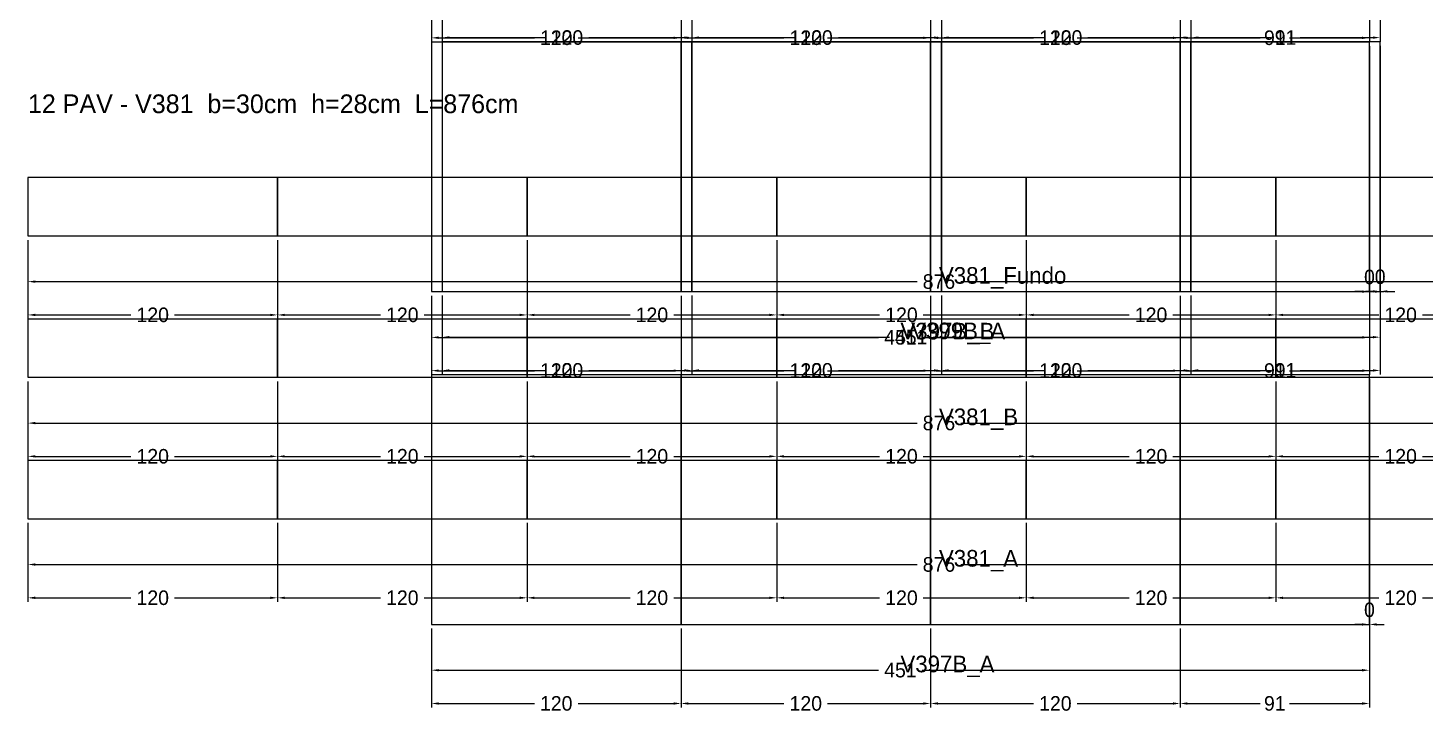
# Model space of a CAD drawing. Header units: metres. Extents: x 180 to 6304, y -11808 to -336.
# Drawn here: x 2664 to 3336, y -5076 to -4746 of the extents above; entities that cross this region are included whole.
import ezdxf

# ---------------------------------------------------------------- set-up
doc = ezdxf.new("R2010")
doc.units = ezdxf.units.M
doc.layers.add('COTA', color=3, linetype='Continuous')
doc.dimstyles.new('COTA_VIG', dxfattribs={"dimtxt": 7, "dimasz": 3.5, "dimexe": 2, "dimexo": 2, "dimgap": 1.5, "dimtad": 1, "dimdec": 1, "dimcen": 2.5, "dimclrd": 3, "dimclre": 3, "dimclrt": 3, "dimazin": 3, "dimtfac": 1, "dimtmove": 0, "dimatfit": 3})

# ---------------------------------------------------------------- blocks, each defined once
blk = doc.blocks.new('_CLOSEDFILLED')
at = {"color": 0, "linetype": 'BYBLOCK'}
blk.add_solid([(-1, 0.16), (0, 0), (-1, -0.16)], dxfattribs=at)
blk = doc.blocks.new('*D1258')
at = {"color": 3}
for p, q in [((2664.22, -4984.35), (2664.22, -5006.35)), ((3540.22, -4984.35), (3540.22, -5006.35)), ((2667.72, -5004.35), (3091.72, -5004.35)), ((3112.72, -5004.35), (3536.72, -5004.35))]:
    blk.add_line(p, q, dxfattribs=at)
at = {"layer": 'Defpoints'}
for p in [(2664.22, -4982.35), (3540.22, -4982.35), (2664.22, -5004.35)]:
    blk.add_point(p, dxfattribs=at)
at = {"layer": 'COTA', "color": 3, "xscale": 3.5, "yscale": 3.5, "rotation": 180}
blk.add_blockref('_CLOSEDFILLED', (2664.22, -5004.35), dxfattribs=at)
at = {"layer": 'COTA', "color": 3, "xscale": 3.5, "yscale": 3.5}
blk.add_blockref('_CLOSEDFILLED', (3540.22, -5004.35), dxfattribs=at)
at = {"layer": 'COTA', "color": 3, "insert": (3102.22, -5004.35), "char_height": 7, "attachment_point": 5}
blk.add_mtext('876', dxfattribs=at)
blk = doc.blocks.new('*D1259')
at = {"color": 3}
for p, q in [((2664.22, -4984.35), (2664.22, -5022.35)), ((2784.22, -4984.35), (2784.22, -5022.35)), ((2667.72, -5020.35), (2713.72, -5020.35)), ((2734.72, -5020.35), (2780.72, -5020.35))]:
    blk.add_line(p, q, dxfattribs=at)
at = {"layer": 'Defpoints'}
for p in [(2664.22, -4982.35), (2784.22, -4982.35), (2664.22, -5020.35)]:
    blk.add_point(p, dxfattribs=at)
at = {"layer": 'COTA', "color": 3, "xscale": 3.5, "yscale": 3.5, "rotation": 180}
blk.add_blockref('_CLOSEDFILLED', (2664.22, -5020.35), dxfattribs=at)
at = {"layer": 'COTA', "color": 3, "xscale": 3.5, "yscale": 3.5}
blk.add_blockref('_CLOSEDFILLED', (2784.22, -5020.35), dxfattribs=at)
at = {"layer": 'COTA', "color": 3, "insert": (2724.22, -5020.35), "char_height": 7, "attachment_point": 5}
blk.add_mtext('120', dxfattribs=at)
blk = doc.blocks.new('*D1260')
at = {"color": 3}
for p, q in [((2784.22, -4984.35), (2784.22, -5022.35)), ((2904.22, -4984.35), (2904.22, -5022.35)), ((2787.72, -5020.35), (2833.72, -5020.35)), ((2854.72, -5020.35), (2900.72, -5020.35))]:
    blk.add_line(p, q, dxfattribs=at)
at = {"layer": 'Defpoints'}
for p in [(2784.22, -4982.35), (2904.22, -4982.35), (2784.22, -5020.35)]:
    blk.add_point(p, dxfattribs=at)
at = {"layer": 'COTA', "color": 3, "xscale": 3.5, "yscale": 3.5, "rotation": 180}
blk.add_blockref('_CLOSEDFILLED', (2784.22, -5020.35), dxfattribs=at)
at = {"layer": 'COTA', "color": 3, "xscale": 3.5, "yscale": 3.5}
blk.add_blockref('_CLOSEDFILLED', (2904.22, -5020.35), dxfattribs=at)
at = {"layer": 'COTA', "color": 3, "insert": (2844.22, -5020.35), "char_height": 7, "attachment_point": 5}
blk.add_mtext('120', dxfattribs=at)
blk = doc.blocks.new('*D1261')
at = {"color": 3}
for p, q in [((2904.22, -4984.35), (2904.22, -5022.35)), ((3024.22, -4984.35), (3024.22, -5022.35)), ((2907.72, -5020.35), (2953.72, -5020.35)), ((2974.72, -5020.35), (3020.72, -5020.35))]:
    blk.add_line(p, q, dxfattribs=at)
at = {"layer": 'Defpoints'}
for p in [(2904.22, -4982.35), (3024.22, -4982.35), (2904.22, -5020.35)]:
    blk.add_point(p, dxfattribs=at)
at = {"layer": 'COTA', "color": 3, "xscale": 3.5, "yscale": 3.5, "rotation": 180}
blk.add_blockref('_CLOSEDFILLED', (2904.22, -5020.35), dxfattribs=at)
at = {"layer": 'COTA', "color": 3, "xscale": 3.5, "yscale": 3.5}
blk.add_blockref('_CLOSEDFILLED', (3024.22, -5020.35), dxfattribs=at)
at = {"layer": 'COTA', "color": 3, "insert": (2964.22, -5020.35), "char_height": 7, "attachment_point": 5}
blk.add_mtext('120', dxfattribs=at)
blk = doc.blocks.new('*D1262')
at = {"color": 3}
for p, q in [((3024.22, -4984.35), (3024.22, -5022.35)), ((3144.22, -4984.35), (3144.22, -5022.35)), ((3027.72, -5020.35), (3073.72, -5020.35)), ((3094.72, -5020.35), (3140.72, -5020.35))]:
    blk.add_line(p, q, dxfattribs=at)
at = {"layer": 'Defpoints'}
for p in [(3024.22, -4982.35), (3144.22, -4982.35), (3024.22, -5020.35)]:
    blk.add_point(p, dxfattribs=at)
at = {"layer": 'COTA', "color": 3, "xscale": 3.5, "yscale": 3.5, "rotation": 180}
blk.add_blockref('_CLOSEDFILLED', (3024.22, -5020.35), dxfattribs=at)
at = {"layer": 'COTA', "color": 3, "xscale": 3.5, "yscale": 3.5}
blk.add_blockref('_CLOSEDFILLED', (3144.22, -5020.35), dxfattribs=at)
at = {"layer": 'COTA', "color": 3, "insert": (3084.22, -5020.35), "char_height": 7, "attachment_point": 5}
blk.add_mtext('120', dxfattribs=at)
blk = doc.blocks.new('*D1263')
at = {"color": 3}
for p, q in [((3144.22, -4984.35), (3144.22, -5022.35)), ((3264.22, -4984.35), (3264.22, -5022.35)), ((3147.72, -5020.35), (3193.72, -5020.35)), ((3214.72, -5020.35), (3260.72, -5020.35))]:
    blk.add_line(p, q, dxfattribs=at)
at = {"layer": 'Defpoints'}
for p in [(3144.22, -4982.35), (3264.22, -4982.35), (3144.22, -5020.35)]:
    blk.add_point(p, dxfattribs=at)
at = {"layer": 'COTA', "color": 3, "xscale": 3.5, "yscale": 3.5, "rotation": 180}
blk.add_blockref('_CLOSEDFILLED', (3144.22, -5020.35), dxfattribs=at)
at = {"layer": 'COTA', "color": 3, "xscale": 3.5, "yscale": 3.5}
blk.add_blockref('_CLOSEDFILLED', (3264.22, -5020.35), dxfattribs=at)
at = {"layer": 'COTA', "color": 3, "insert": (3204.22, -5020.35), "char_height": 7, "attachment_point": 5}
blk.add_mtext('120', dxfattribs=at)
blk = doc.blocks.new('*D1264')
at = {"color": 3}
for p, q in [((3264.22, -4984.35), (3264.22, -5022.35)), ((3384.22, -4984.35), (3384.22, -5022.35)), ((3267.72, -5020.35), (3313.72, -5020.35)), ((3334.72, -5020.35), (3380.72, -5020.35))]:
    blk.add_line(p, q, dxfattribs=at)
at = {"layer": 'Defpoints'}
for p in [(3264.22, -4982.35), (3384.22, -4982.35), (3264.22, -5020.35)]:
    blk.add_point(p, dxfattribs=at)
at = {"layer": 'COTA', "color": 3, "xscale": 3.5, "yscale": 3.5, "rotation": 180}
blk.add_blockref('_CLOSEDFILLED', (3264.22, -5020.35), dxfattribs=at)
at = {"layer": 'COTA', "color": 3, "xscale": 3.5, "yscale": 3.5}
blk.add_blockref('_CLOSEDFILLED', (3384.22, -5020.35), dxfattribs=at)
at = {"layer": 'COTA', "color": 3, "insert": (3324.22, -5020.35), "char_height": 7, "attachment_point": 5}
blk.add_mtext('120', dxfattribs=at)
blk = doc.blocks.new('*D1268')
at = {"color": 3}
for p, q in [((2664.22, -4916.35), (2664.22, -4938.35)), ((3540.22, -4916.35), (3540.22, -4938.35)), ((2667.72, -4936.35), (3091.72, -4936.35)), ((3112.72, -4936.35), (3536.72, -4936.35))]:
    blk.add_line(p, q, dxfattribs=at)
at = {"layer": 'Defpoints'}
for p in [(2664.22, -4914.35), (3540.22, -4914.35), (2664.22, -4936.35)]:
    blk.add_point(p, dxfattribs=at)
at = {"layer": 'COTA', "color": 3, "xscale": 3.5, "yscale": 3.5, "rotation": 180}
blk.add_blockref('_CLOSEDFILLED', (2664.22, -4936.35), dxfattribs=at)
at = {"layer": 'COTA', "color": 3, "xscale": 3.5, "yscale": 3.5}
blk.add_blockref('_CLOSEDFILLED', (3540.22, -4936.35), dxfattribs=at)
at = {"layer": 'COTA', "color": 3, "insert": (3102.22, -4936.35), "char_height": 7, "attachment_point": 5}
blk.add_mtext('876', dxfattribs=at)
blk = doc.blocks.new('*D1269')
at = {"color": 3}
for p, q in [((2664.22, -4916.35), (2664.22, -4954.35)), ((2784.22, -4916.35), (2784.22, -4954.35)), ((2667.72, -4952.35), (2713.72, -4952.35)), ((2734.72, -4952.35), (2780.72, -4952.35))]:
    blk.add_line(p, q, dxfattribs=at)
at = {"layer": 'Defpoints'}
for p in [(2664.22, -4914.35), (2784.22, -4914.35), (2664.22, -4952.35)]:
    blk.add_point(p, dxfattribs=at)
at = {"layer": 'COTA', "color": 3, "xscale": 3.5, "yscale": 3.5, "rotation": 180}
blk.add_blockref('_CLOSEDFILLED', (2664.22, -4952.35), dxfattribs=at)
at = {"layer": 'COTA', "color": 3, "xscale": 3.5, "yscale": 3.5}
blk.add_blockref('_CLOSEDFILLED', (2784.22, -4952.35), dxfattribs=at)
at = {"layer": 'COTA', "color": 3, "insert": (2724.22, -4952.35), "char_height": 7, "attachment_point": 5}
blk.add_mtext('120', dxfattribs=at)
blk = doc.blocks.new('*D1270')
at = {"color": 3}
for p, q in [((2784.22, -4916.35), (2784.22, -4954.35)), ((2904.22, -4916.35), (2904.22, -4954.35)), ((2787.72, -4952.35), (2833.72, -4952.35)), ((2854.72, -4952.35), (2900.72, -4952.35))]:
    blk.add_line(p, q, dxfattribs=at)
at = {"layer": 'Defpoints'}
for p in [(2784.22, -4914.35), (2904.22, -4914.35), (2784.22, -4952.35)]:
    blk.add_point(p, dxfattribs=at)
at = {"layer": 'COTA', "color": 3, "xscale": 3.5, "yscale": 3.5, "rotation": 180}
blk.add_blockref('_CLOSEDFILLED', (2784.22, -4952.35), dxfattribs=at)
at = {"layer": 'COTA', "color": 3, "xscale": 3.5, "yscale": 3.5}
blk.add_blockref('_CLOSEDFILLED', (2904.22, -4952.35), dxfattribs=at)
at = {"layer": 'COTA', "color": 3, "insert": (2844.22, -4952.35), "char_height": 7, "attachment_point": 5}
blk.add_mtext('120', dxfattribs=at)
blk = doc.blocks.new('*D1271')
at = {"color": 3}
for p, q in [((2904.22, -4916.35), (2904.22, -4954.35)), ((3024.22, -4916.35), (3024.22, -4954.35)), ((2907.72, -4952.35), (2953.72, -4952.35)), ((2974.72, -4952.35), (3020.72, -4952.35))]:
    blk.add_line(p, q, dxfattribs=at)
at = {"layer": 'Defpoints'}
for p in [(2904.22, -4914.35), (3024.22, -4914.35), (2904.22, -4952.35)]:
    blk.add_point(p, dxfattribs=at)
at = {"layer": 'COTA', "color": 3, "xscale": 3.5, "yscale": 3.5, "rotation": 180}
blk.add_blockref('_CLOSEDFILLED', (2904.22, -4952.35), dxfattribs=at)
at = {"layer": 'COTA', "color": 3, "xscale": 3.5, "yscale": 3.5}
blk.add_blockref('_CLOSEDFILLED', (3024.22, -4952.35), dxfattribs=at)
at = {"layer": 'COTA', "color": 3, "insert": (2964.22, -4952.35), "char_height": 7, "attachment_point": 5}
blk.add_mtext('120', dxfattribs=at)
blk = doc.blocks.new('*D1272')
at = {"color": 3}
for p, q in [((3024.22, -4916.35), (3024.22, -4954.35)), ((3144.22, -4916.35), (3144.22, -4954.35)), ((3027.72, -4952.35), (3073.72, -4952.35)), ((3094.72, -4952.35), (3140.72, -4952.35))]:
    blk.add_line(p, q, dxfattribs=at)
at = {"layer": 'Defpoints'}
for p in [(3024.22, -4914.35), (3144.22, -4914.35), (3024.22, -4952.35)]:
    blk.add_point(p, dxfattribs=at)
at = {"layer": 'COTA', "color": 3, "xscale": 3.5, "yscale": 3.5, "rotation": 180}
blk.add_blockref('_CLOSEDFILLED', (3024.22, -4952.35), dxfattribs=at)
at = {"layer": 'COTA', "color": 3, "xscale": 3.5, "yscale": 3.5}
blk.add_blockref('_CLOSEDFILLED', (3144.22, -4952.35), dxfattribs=at)
at = {"layer": 'COTA', "color": 3, "insert": (3084.22, -4952.35), "char_height": 7, "attachment_point": 5}
blk.add_mtext('120', dxfattribs=at)
blk = doc.blocks.new('*D1273')
at = {"color": 3}
for p, q in [((3144.22, -4916.35), (3144.22, -4954.35)), ((3264.22, -4916.35), (3264.22, -4954.35)), ((3147.72, -4952.35), (3193.72, -4952.35)), ((3214.72, -4952.35), (3260.72, -4952.35))]:
    blk.add_line(p, q, dxfattribs=at)
at = {"layer": 'Defpoints'}
for p in [(3144.22, -4914.35), (3264.22, -4914.35), (3144.22, -4952.35)]:
    blk.add_point(p, dxfattribs=at)
at = {"layer": 'COTA', "color": 3, "xscale": 3.5, "yscale": 3.5, "rotation": 180}
blk.add_blockref('_CLOSEDFILLED', (3144.22, -4952.35), dxfattribs=at)
at = {"layer": 'COTA', "color": 3, "xscale": 3.5, "yscale": 3.5}
blk.add_blockref('_CLOSEDFILLED', (3264.22, -4952.35), dxfattribs=at)
at = {"layer": 'COTA', "color": 3, "insert": (3204.22, -4952.35), "char_height": 7, "attachment_point": 5}
blk.add_mtext('120', dxfattribs=at)
blk = doc.blocks.new('*D1274')
at = {"color": 3}
for p, q in [((3264.22, -4916.35), (3264.22, -4954.35)), ((3384.22, -4916.35), (3384.22, -4954.35)), ((3267.72, -4952.35), (3313.72, -4952.35)), ((3334.72, -4952.35), (3380.72, -4952.35))]:
    blk.add_line(p, q, dxfattribs=at)
at = {"layer": 'Defpoints'}
for p in [(3264.22, -4914.35), (3384.22, -4914.35), (3264.22, -4952.35)]:
    blk.add_point(p, dxfattribs=at)
at = {"layer": 'COTA', "color": 3, "xscale": 3.5, "yscale": 3.5, "rotation": 180}
blk.add_blockref('_CLOSEDFILLED', (3264.22, -4952.35), dxfattribs=at)
at = {"layer": 'COTA', "color": 3, "xscale": 3.5, "yscale": 3.5}
blk.add_blockref('_CLOSEDFILLED', (3384.22, -4952.35), dxfattribs=at)
at = {"layer": 'COTA', "color": 3, "insert": (3324.22, -4952.35), "char_height": 7, "attachment_point": 5}
blk.add_mtext('120', dxfattribs=at)
blk = doc.blocks.new('*D1278')
at = {"color": 3}
for p, q in [((2664.22, -4848.35), (2664.22, -4870.35)), ((3540.22, -4848.35), (3540.22, -4870.35)), ((2667.72, -4868.35), (3091.72, -4868.35)), ((3112.72, -4868.35), (3536.72, -4868.35))]:
    blk.add_line(p, q, dxfattribs=at)
at = {"layer": 'Defpoints'}
for p in [(2664.22, -4846.35), (3540.22, -4846.35), (2664.22, -4868.35)]:
    blk.add_point(p, dxfattribs=at)
at = {"layer": 'COTA', "color": 3, "xscale": 3.5, "yscale": 3.5, "rotation": 180}
blk.add_blockref('_CLOSEDFILLED', (2664.22, -4868.35), dxfattribs=at)
at = {"layer": 'COTA', "color": 3, "xscale": 3.5, "yscale": 3.5}
blk.add_blockref('_CLOSEDFILLED', (3540.22, -4868.35), dxfattribs=at)
at = {"layer": 'COTA', "color": 3, "insert": (3102.22, -4868.35), "char_height": 7, "attachment_point": 5}
blk.add_mtext('876', dxfattribs=at)
blk = doc.blocks.new('*D1279')
at = {"color": 3}
for p, q in [((2664.22, -4848.35), (2664.22, -4886.35)), ((2784.22, -4848.35), (2784.22, -4886.35)), ((2667.72, -4884.35), (2713.72, -4884.35)), ((2734.72, -4884.35), (2780.72, -4884.35))]:
    blk.add_line(p, q, dxfattribs=at)
at = {"layer": 'Defpoints'}
for p in [(2664.22, -4846.35), (2784.22, -4846.35), (2664.22, -4884.35)]:
    blk.add_point(p, dxfattribs=at)
at = {"layer": 'COTA', "color": 3, "xscale": 3.5, "yscale": 3.5, "rotation": 180}
blk.add_blockref('_CLOSEDFILLED', (2664.22, -4884.35), dxfattribs=at)
at = {"layer": 'COTA', "color": 3, "xscale": 3.5, "yscale": 3.5}
blk.add_blockref('_CLOSEDFILLED', (2784.22, -4884.35), dxfattribs=at)
at = {"layer": 'COTA', "color": 3, "insert": (2724.22, -4884.35), "char_height": 7, "attachment_point": 5}
blk.add_mtext('120', dxfattribs=at)
blk = doc.blocks.new('*D1280')
at = {"color": 3}
for p, q in [((2784.22, -4848.35), (2784.22, -4886.35)), ((2904.22, -4848.35), (2904.22, -4886.35)), ((2787.72, -4884.35), (2833.72, -4884.35)), ((2854.72, -4884.35), (2900.72, -4884.35))]:
    blk.add_line(p, q, dxfattribs=at)
at = {"layer": 'Defpoints'}
for p in [(2784.22, -4846.35), (2904.22, -4846.35), (2784.22, -4884.35)]:
    blk.add_point(p, dxfattribs=at)
at = {"layer": 'COTA', "color": 3, "xscale": 3.5, "yscale": 3.5, "rotation": 180}
blk.add_blockref('_CLOSEDFILLED', (2784.22, -4884.35), dxfattribs=at)
at = {"layer": 'COTA', "color": 3, "xscale": 3.5, "yscale": 3.5}
blk.add_blockref('_CLOSEDFILLED', (2904.22, -4884.35), dxfattribs=at)
at = {"layer": 'COTA', "color": 3, "insert": (2844.22, -4884.35), "char_height": 7, "attachment_point": 5}
blk.add_mtext('120', dxfattribs=at)
blk = doc.blocks.new('*D1281')
at = {"color": 3}
for p, q in [((2904.22, -4848.35), (2904.22, -4886.35)), ((3024.22, -4848.35), (3024.22, -4886.35)), ((2907.72, -4884.35), (2953.72, -4884.35)), ((2974.72, -4884.35), (3020.72, -4884.35))]:
    blk.add_line(p, q, dxfattribs=at)
at = {"layer": 'Defpoints'}
for p in [(2904.22, -4846.35), (3024.22, -4846.35), (2904.22, -4884.35)]:
    blk.add_point(p, dxfattribs=at)
at = {"layer": 'COTA', "color": 3, "xscale": 3.5, "yscale": 3.5, "rotation": 180}
blk.add_blockref('_CLOSEDFILLED', (2904.22, -4884.35), dxfattribs=at)
at = {"layer": 'COTA', "color": 3, "xscale": 3.5, "yscale": 3.5}
blk.add_blockref('_CLOSEDFILLED', (3024.22, -4884.35), dxfattribs=at)
at = {"layer": 'COTA', "color": 3, "insert": (2964.22, -4884.35), "char_height": 7, "attachment_point": 5}
blk.add_mtext('120', dxfattribs=at)
blk = doc.blocks.new('*D1282')
at = {"color": 3}
for p, q in [((3024.22, -4848.35), (3024.22, -4886.35)), ((3144.22, -4848.35), (3144.22, -4886.35)), ((3027.72, -4884.35), (3073.72, -4884.35)), ((3094.72, -4884.35), (3140.72, -4884.35))]:
    blk.add_line(p, q, dxfattribs=at)
at = {"layer": 'Defpoints'}
for p in [(3024.22, -4846.35), (3144.22, -4846.35), (3024.22, -4884.35)]:
    blk.add_point(p, dxfattribs=at)
at = {"layer": 'COTA', "color": 3, "xscale": 3.5, "yscale": 3.5, "rotation": 180}
blk.add_blockref('_CLOSEDFILLED', (3024.22, -4884.35), dxfattribs=at)
at = {"layer": 'COTA', "color": 3, "xscale": 3.5, "yscale": 3.5}
blk.add_blockref('_CLOSEDFILLED', (3144.22, -4884.35), dxfattribs=at)
at = {"layer": 'COTA', "color": 3, "insert": (3084.22, -4884.35), "char_height": 7, "attachment_point": 5}
blk.add_mtext('120', dxfattribs=at)
blk = doc.blocks.new('*D1283')
at = {"color": 3}
for p, q in [((3144.22, -4848.35), (3144.22, -4886.35)), ((3264.22, -4848.35), (3264.22, -4886.35)), ((3147.72, -4884.35), (3193.72, -4884.35)), ((3214.72, -4884.35), (3260.72, -4884.35))]:
    blk.add_line(p, q, dxfattribs=at)
at = {"layer": 'Defpoints'}
for p in [(3144.22, -4846.35), (3264.22, -4846.35), (3144.22, -4884.35)]:
    blk.add_point(p, dxfattribs=at)
at = {"layer": 'COTA', "color": 3, "xscale": 3.5, "yscale": 3.5, "rotation": 180}
blk.add_blockref('_CLOSEDFILLED', (3144.22, -4884.35), dxfattribs=at)
at = {"layer": 'COTA', "color": 3, "xscale": 3.5, "yscale": 3.5}
blk.add_blockref('_CLOSEDFILLED', (3264.22, -4884.35), dxfattribs=at)
at = {"layer": 'COTA', "color": 3, "insert": (3204.22, -4884.35), "char_height": 7, "attachment_point": 5}
blk.add_mtext('120', dxfattribs=at)
blk = doc.blocks.new('*D1284')
at = {"color": 3}
for p, q in [((3264.22, -4848.35), (3264.22, -4886.35)), ((3384.22, -4848.35), (3384.22, -4886.35)), ((3267.72, -4884.35), (3313.72, -4884.35)), ((3334.72, -4884.35), (3380.72, -4884.35))]:
    blk.add_line(p, q, dxfattribs=at)
at = {"layer": 'Defpoints'}
for p in [(3264.22, -4846.35), (3384.22, -4846.35), (3264.22, -4884.35)]:
    blk.add_point(p, dxfattribs=at)
at = {"layer": 'COTA', "color": 3, "xscale": 3.5, "yscale": 3.5, "rotation": 180}
blk.add_blockref('_CLOSEDFILLED', (3264.22, -4884.35), dxfattribs=at)
at = {"layer": 'COTA', "color": 3, "xscale": 3.5, "yscale": 3.5}
blk.add_blockref('_CLOSEDFILLED', (3384.22, -4884.35), dxfattribs=at)
at = {"layer": 'COTA', "color": 3, "insert": (3324.22, -4884.35), "char_height": 7, "attachment_point": 5}
blk.add_mtext('120', dxfattribs=at)
blk = doc.blocks.new('*D1507')
at = {"color": 3}
for p, q in [((2858.21, -5035.15), (2858.21, -5057.15)), ((3309.21, -5035.15), (3309.21, -5057.15)), ((2861.71, -5055.15), (3073.21, -5055.15)), ((3094.21, -5055.15), (3305.71, -5055.15))]:
    blk.add_line(p, q, dxfattribs=at)
at = {"layer": 'Defpoints'}
for p in [(2858.21, -5033.15), (3309.21, -5033.15), (2858.21, -5055.15)]:
    blk.add_point(p, dxfattribs=at)
at = {"layer": 'COTA', "color": 3, "xscale": 3.5, "yscale": 3.5, "rotation": 180}
blk.add_blockref('_CLOSEDFILLED', (2858.21, -5055.15), dxfattribs=at)
at = {"layer": 'COTA', "color": 3, "xscale": 3.5, "yscale": 3.5}
blk.add_blockref('_CLOSEDFILLED', (3309.21, -5055.15), dxfattribs=at)
at = {"layer": 'COTA', "color": 3, "insert": (3083.71, -5055.15), "char_height": 7, "attachment_point": 5}
blk.add_mtext('451', dxfattribs=at)
blk = doc.blocks.new('*D1508')
at = {"color": 3}
for p, q in [((2858.21, -5035.15), (2858.21, -5073.15)), ((2978.21, -5035.15), (2978.21, -5073.15)), ((2861.71, -5071.15), (2907.71, -5071.15)), ((2928.71, -5071.15), (2974.71, -5071.15))]:
    blk.add_line(p, q, dxfattribs=at)
at = {"layer": 'Defpoints'}
for p in [(2858.21, -5033.15), (2978.21, -5033.15), (2858.21, -5071.15)]:
    blk.add_point(p, dxfattribs=at)
at = {"layer": 'COTA', "color": 3, "xscale": 3.5, "yscale": 3.5, "rotation": 180}
blk.add_blockref('_CLOSEDFILLED', (2858.21, -5071.15), dxfattribs=at)
at = {"layer": 'COTA', "color": 3, "xscale": 3.5, "yscale": 3.5}
blk.add_blockref('_CLOSEDFILLED', (2978.21, -5071.15), dxfattribs=at)
at = {"layer": 'COTA', "color": 3, "insert": (2918.21, -5071.15), "char_height": 7, "attachment_point": 5}
blk.add_mtext('120', dxfattribs=at)
blk = doc.blocks.new('*D1509')
at = {"color": 3}
for p, q in [((2978.21, -5035.15), (2978.21, -5073.15)), ((3098.21, -5035.15), (3098.21, -5073.15)), ((2981.71, -5071.15), (3027.71, -5071.15)), ((3048.71, -5071.15), (3094.71, -5071.15))]:
    blk.add_line(p, q, dxfattribs=at)
at = {"layer": 'Defpoints'}
for p in [(2978.21, -5033.15), (3098.21, -5033.15), (2978.21, -5071.15)]:
    blk.add_point(p, dxfattribs=at)
at = {"layer": 'COTA', "color": 3, "xscale": 3.5, "yscale": 3.5, "rotation": 180}
blk.add_blockref('_CLOSEDFILLED', (2978.21, -5071.15), dxfattribs=at)
at = {"layer": 'COTA', "color": 3, "xscale": 3.5, "yscale": 3.5}
blk.add_blockref('_CLOSEDFILLED', (3098.21, -5071.15), dxfattribs=at)
at = {"layer": 'COTA', "color": 3, "insert": (3038.21, -5071.15), "char_height": 7, "attachment_point": 5}
blk.add_mtext('120', dxfattribs=at)
blk = doc.blocks.new('*D1510')
at = {"color": 3}
for p, q in [((3098.21, -5035.15), (3098.21, -5073.15)), ((3218.21, -5035.15), (3218.21, -5073.15)), ((3101.71, -5071.15), (3147.71, -5071.15)), ((3168.71, -5071.15), (3214.71, -5071.15))]:
    blk.add_line(p, q, dxfattribs=at)
at = {"layer": 'Defpoints'}
for p in [(3098.21, -5033.15), (3218.21, -5033.15), (3098.21, -5071.15)]:
    blk.add_point(p, dxfattribs=at)
at = {"layer": 'COTA', "color": 3, "xscale": 3.5, "yscale": 3.5, "rotation": 180}
blk.add_blockref('_CLOSEDFILLED', (3098.21, -5071.15), dxfattribs=at)
at = {"layer": 'COTA', "color": 3, "xscale": 3.5, "yscale": 3.5}
blk.add_blockref('_CLOSEDFILLED', (3218.21, -5071.15), dxfattribs=at)
at = {"layer": 'COTA', "color": 3, "insert": (3158.21, -5071.15), "char_height": 7, "attachment_point": 5}
blk.add_mtext('120', dxfattribs=at)
blk = doc.blocks.new('*D1511')
at = {"color": 3}
for p, q in [((3218.21, -5035.15), (3218.21, -5073.15)), ((3309.21, -5035.15), (3309.21, -5073.15)), ((3221.71, -5071.15), (3256.71, -5071.15)), ((3270.71, -5071.15), (3305.71, -5071.15))]:
    blk.add_line(p, q, dxfattribs=at)
at = {"layer": 'Defpoints'}
for p in [(3218.21, -5033.15), (3309.21, -5033.15), (3218.21, -5071.15)]:
    blk.add_point(p, dxfattribs=at)
at = {"layer": 'COTA', "color": 3, "xscale": 3.5, "yscale": 3.5, "rotation": 180}
blk.add_blockref('_CLOSEDFILLED', (3218.21, -5071.15), dxfattribs=at)
at = {"layer": 'COTA', "color": 3, "xscale": 3.5, "yscale": 3.5}
blk.add_blockref('_CLOSEDFILLED', (3309.21, -5071.15), dxfattribs=at)
at = {"layer": 'COTA', "color": 3, "insert": (3263.71, -5071.15), "char_height": 7, "attachment_point": 5}
blk.add_mtext('91', dxfattribs=at)
blk = doc.blocks.new('*D1513')
at = {"color": 3}
for p, q in [((2858.21, -4875.15), (2858.21, -4897.15)), ((3309.21, -4875.15), (3309.21, -4897.15)), ((2861.71, -4895.15), (3073.21, -4895.15)), ((3094.21, -4895.15), (3305.71, -4895.15))]:
    blk.add_line(p, q, dxfattribs=at)
at = {"layer": 'Defpoints'}
for p in [(2858.21, -4873.15), (3309.21, -4873.15), (2858.21, -4895.15)]:
    blk.add_point(p, dxfattribs=at)
at = {"layer": 'COTA', "color": 3, "xscale": 3.5, "yscale": 3.5, "rotation": 180}
blk.add_blockref('_CLOSEDFILLED', (2858.21, -4895.15), dxfattribs=at)
at = {"layer": 'COTA', "color": 3, "xscale": 3.5, "yscale": 3.5}
blk.add_blockref('_CLOSEDFILLED', (3309.21, -4895.15), dxfattribs=at)
at = {"layer": 'COTA', "color": 3, "insert": (3083.71, -4895.15), "char_height": 7, "attachment_point": 5}
blk.add_mtext('451', dxfattribs=at)
blk = doc.blocks.new('*D1514')
at = {"color": 3}
for p, q in [((2858.21, -4875.15), (2858.21, -4913.15)), ((2978.21, -4875.15), (2978.21, -4913.15)), ((2861.71, -4911.15), (2907.71, -4911.15)), ((2928.71, -4911.15), (2974.71, -4911.15))]:
    blk.add_line(p, q, dxfattribs=at)
at = {"layer": 'Defpoints'}
for p in [(2858.21, -4873.15), (2978.21, -4873.15), (2858.21, -4911.15)]:
    blk.add_point(p, dxfattribs=at)
at = {"layer": 'COTA', "color": 3, "xscale": 3.5, "yscale": 3.5, "rotation": 180}
blk.add_blockref('_CLOSEDFILLED', (2858.21, -4911.15), dxfattribs=at)
at = {"layer": 'COTA', "color": 3, "xscale": 3.5, "yscale": 3.5}
blk.add_blockref('_CLOSEDFILLED', (2978.21, -4911.15), dxfattribs=at)
at = {"layer": 'COTA', "color": 3, "insert": (2918.21, -4911.15), "char_height": 7, "attachment_point": 5}
blk.add_mtext('120', dxfattribs=at)
blk = doc.blocks.new('*D1515')
at = {"color": 3}
for p, q in [((2978.21, -4875.15), (2978.21, -4913.15)), ((3098.21, -4875.15), (3098.21, -4913.15)), ((2981.71, -4911.15), (3027.71, -4911.15)), ((3048.71, -4911.15), (3094.71, -4911.15))]:
    blk.add_line(p, q, dxfattribs=at)
at = {"layer": 'Defpoints'}
for p in [(2978.21, -4873.15), (3098.21, -4873.15), (2978.21, -4911.15)]:
    blk.add_point(p, dxfattribs=at)
at = {"layer": 'COTA', "color": 3, "xscale": 3.5, "yscale": 3.5, "rotation": 180}
blk.add_blockref('_CLOSEDFILLED', (2978.21, -4911.15), dxfattribs=at)
at = {"layer": 'COTA', "color": 3, "xscale": 3.5, "yscale": 3.5}
blk.add_blockref('_CLOSEDFILLED', (3098.21, -4911.15), dxfattribs=at)
at = {"layer": 'COTA', "color": 3, "insert": (3038.21, -4911.15), "char_height": 7, "attachment_point": 5}
blk.add_mtext('120', dxfattribs=at)
blk = doc.blocks.new('*D1516')
at = {"color": 3}
for p, q in [((3098.21, -4875.15), (3098.21, -4913.15)), ((3218.21, -4875.15), (3218.21, -4913.15)), ((3101.71, -4911.15), (3147.71, -4911.15)), ((3168.71, -4911.15), (3214.71, -4911.15))]:
    blk.add_line(p, q, dxfattribs=at)
at = {"layer": 'Defpoints'}
for p in [(3098.21, -4873.15), (3218.21, -4873.15), (3098.21, -4911.15)]:
    blk.add_point(p, dxfattribs=at)
at = {"layer": 'COTA', "color": 3, "xscale": 3.5, "yscale": 3.5, "rotation": 180}
blk.add_blockref('_CLOSEDFILLED', (3098.21, -4911.15), dxfattribs=at)
at = {"layer": 'COTA', "color": 3, "xscale": 3.5, "yscale": 3.5}
blk.add_blockref('_CLOSEDFILLED', (3218.21, -4911.15), dxfattribs=at)
at = {"layer": 'COTA', "color": 3, "insert": (3158.21, -4911.15), "char_height": 7, "attachment_point": 5}
blk.add_mtext('120', dxfattribs=at)
blk = doc.blocks.new('*D1517')
at = {"color": 3}
for p, q in [((3218.21, -4875.15), (3218.21, -4913.15)), ((3309.21, -4875.15), (3309.21, -4913.15)), ((3221.71, -4911.15), (3256.71, -4911.15)), ((3270.71, -4911.15), (3305.71, -4911.15))]:
    blk.add_line(p, q, dxfattribs=at)
at = {"layer": 'Defpoints'}
for p in [(3218.21, -4873.15), (3309.21, -4873.15), (3218.21, -4911.15)]:
    blk.add_point(p, dxfattribs=at)
at = {"layer": 'COTA', "color": 3, "xscale": 3.5, "yscale": 3.5, "rotation": 180}
blk.add_blockref('_CLOSEDFILLED', (3218.21, -4911.15), dxfattribs=at)
at = {"layer": 'COTA', "color": 3, "xscale": 3.5, "yscale": 3.5}
blk.add_blockref('_CLOSEDFILLED', (3309.21, -4911.15), dxfattribs=at)
at = {"layer": 'COTA', "color": 3, "insert": (3263.71, -4911.15), "char_height": 7, "attachment_point": 5}
blk.add_mtext('91', dxfattribs=at)
blk = doc.blocks.new('*D1520')
at = {"color": 3}
for p, q in [((2858.21, -4715.15), (2858.21, -4753.15)), ((2978.21, -4715.15), (2978.21, -4753.15)), ((2861.71, -4751.15), (2907.71, -4751.15)), ((2928.71, -4751.15), (2974.71, -4751.15))]:
    blk.add_line(p, q, dxfattribs=at)
at = {"layer": 'Defpoints'}
for p in [(2858.21, -4713.15), (2978.21, -4713.15), (2858.21, -4751.15)]:
    blk.add_point(p, dxfattribs=at)
at = {"layer": 'COTA', "color": 3, "xscale": 3.5, "yscale": 3.5, "rotation": 180}
blk.add_blockref('_CLOSEDFILLED', (2858.21, -4751.15), dxfattribs=at)
at = {"layer": 'COTA', "color": 3, "xscale": 3.5, "yscale": 3.5}
blk.add_blockref('_CLOSEDFILLED', (2978.21, -4751.15), dxfattribs=at)
at = {"layer": 'COTA', "color": 3, "insert": (2918.21, -4751.15), "char_height": 7, "attachment_point": 5}
blk.add_mtext('120', dxfattribs=at)
blk = doc.blocks.new('*D1521')
at = {"color": 3}
for p, q in [((2978.21, -4715.15), (2978.21, -4753.15)), ((3098.21, -4715.15), (3098.21, -4753.15)), ((2981.71, -4751.15), (3027.71, -4751.15)), ((3048.71, -4751.15), (3094.71, -4751.15))]:
    blk.add_line(p, q, dxfattribs=at)
at = {"layer": 'Defpoints'}
for p in [(2978.21, -4713.15), (3098.21, -4713.15), (2978.21, -4751.15)]:
    blk.add_point(p, dxfattribs=at)
at = {"layer": 'COTA', "color": 3, "xscale": 3.5, "yscale": 3.5, "rotation": 180}
blk.add_blockref('_CLOSEDFILLED', (2978.21, -4751.15), dxfattribs=at)
at = {"layer": 'COTA', "color": 3, "xscale": 3.5, "yscale": 3.5}
blk.add_blockref('_CLOSEDFILLED', (3098.21, -4751.15), dxfattribs=at)
at = {"layer": 'COTA', "color": 3, "insert": (3038.21, -4751.15), "char_height": 7, "attachment_point": 5}
blk.add_mtext('120', dxfattribs=at)
blk = doc.blocks.new('*D1522')
at = {"color": 3}
for p, q in [((3098.21, -4715.15), (3098.21, -4753.15)), ((3218.21, -4715.15), (3218.21, -4753.15)), ((3101.71, -4751.15), (3147.71, -4751.15)), ((3168.71, -4751.15), (3214.71, -4751.15))]:
    blk.add_line(p, q, dxfattribs=at)
at = {"layer": 'Defpoints'}
for p in [(3098.21, -4713.15), (3218.21, -4713.15), (3098.21, -4751.15)]:
    blk.add_point(p, dxfattribs=at)
at = {"layer": 'COTA', "color": 3, "xscale": 3.5, "yscale": 3.5, "rotation": 180}
blk.add_blockref('_CLOSEDFILLED', (3098.21, -4751.15), dxfattribs=at)
at = {"layer": 'COTA', "color": 3, "xscale": 3.5, "yscale": 3.5}
blk.add_blockref('_CLOSEDFILLED', (3218.21, -4751.15), dxfattribs=at)
at = {"layer": 'COTA', "color": 3, "insert": (3158.21, -4751.15), "char_height": 7, "attachment_point": 5}
blk.add_mtext('120', dxfattribs=at)
blk = doc.blocks.new('*D1523')
at = {"color": 3}
for p, q in [((3218.21, -4715.15), (3218.21, -4753.15)), ((3309.21, -4715.15), (3309.21, -4753.15)), ((3221.71, -4751.15), (3256.71, -4751.15)), ((3270.71, -4751.15), (3305.71, -4751.15))]:
    blk.add_line(p, q, dxfattribs=at)
at = {"layer": 'Defpoints'}
for p in [(3218.21, -4713.15), (3309.21, -4713.15), (3218.21, -4751.15)]:
    blk.add_point(p, dxfattribs=at)
at = {"layer": 'COTA', "color": 3, "xscale": 3.5, "yscale": 3.5, "rotation": 180}
blk.add_blockref('_CLOSEDFILLED', (3218.21, -4751.15), dxfattribs=at)
at = {"layer": 'COTA', "color": 3, "xscale": 3.5, "yscale": 3.5}
blk.add_blockref('_CLOSEDFILLED', (3309.21, -4751.15), dxfattribs=at)
at = {"layer": 'COTA', "color": 3, "insert": (3263.71, -4751.15), "char_height": 7, "attachment_point": 5}
blk.add_mtext('91', dxfattribs=at)
blk = doc.blocks.new('*D1525')
at = {"color": 3}
for p, q in [((2863.38, -4875.04), (2863.38, -4897.04)), ((3314.38, -4875.04), (3314.38, -4897.04)), ((2866.88, -4895.04), (3078.38, -4895.04)), ((3099.38, -4895.04), (3310.88, -4895.04))]:
    blk.add_line(p, q, dxfattribs=at)
at = {"layer": 'Defpoints'}
for p in [(2863.38, -4873.04), (3314.38, -4873.04), (2863.38, -4895.04)]:
    blk.add_point(p, dxfattribs=at)
at = {"layer": 'COTA', "color": 3, "xscale": 3.5, "yscale": 3.5, "rotation": 180}
blk.add_blockref('_CLOSEDFILLED', (2863.38, -4895.04), dxfattribs=at)
at = {"layer": 'COTA', "color": 3, "xscale": 3.5, "yscale": 3.5}
blk.add_blockref('_CLOSEDFILLED', (3314.38, -4895.04), dxfattribs=at)
at = {"layer": 'COTA', "color": 3, "insert": (3088.88, -4895.04), "char_height": 7, "attachment_point": 5}
blk.add_mtext('451', dxfattribs=at)
blk = doc.blocks.new('*D1526')
at = {"color": 3}
for p, q in [((2863.38, -4875.04), (2863.38, -4913.04)), ((2983.38, -4875.04), (2983.38, -4913.04)), ((2866.88, -4911.04), (2912.88, -4911.04)), ((2933.88, -4911.04), (2979.88, -4911.04))]:
    blk.add_line(p, q, dxfattribs=at)
at = {"layer": 'Defpoints'}
for p in [(2863.38, -4873.04), (2983.38, -4873.04), (2863.38, -4911.04)]:
    blk.add_point(p, dxfattribs=at)
at = {"layer": 'COTA', "color": 3, "xscale": 3.5, "yscale": 3.5, "rotation": 180}
blk.add_blockref('_CLOSEDFILLED', (2863.38, -4911.04), dxfattribs=at)
at = {"layer": 'COTA', "color": 3, "xscale": 3.5, "yscale": 3.5}
blk.add_blockref('_CLOSEDFILLED', (2983.38, -4911.04), dxfattribs=at)
at = {"layer": 'COTA', "color": 3, "insert": (2923.38, -4911.04), "char_height": 7, "attachment_point": 5}
blk.add_mtext('120', dxfattribs=at)
blk = doc.blocks.new('*D1527')
at = {"color": 3}
for p, q in [((2983.38, -4875.04), (2983.38, -4913.04)), ((3103.38, -4875.04), (3103.38, -4913.04)), ((2986.88, -4911.04), (3032.88, -4911.04)), ((3053.88, -4911.04), (3099.88, -4911.04))]:
    blk.add_line(p, q, dxfattribs=at)
at = {"layer": 'Defpoints'}
for p in [(2983.38, -4873.04), (3103.38, -4873.04), (2983.38, -4911.04)]:
    blk.add_point(p, dxfattribs=at)
at = {"layer": 'COTA', "color": 3, "xscale": 3.5, "yscale": 3.5, "rotation": 180}
blk.add_blockref('_CLOSEDFILLED', (2983.38, -4911.04), dxfattribs=at)
at = {"layer": 'COTA', "color": 3, "xscale": 3.5, "yscale": 3.5}
blk.add_blockref('_CLOSEDFILLED', (3103.38, -4911.04), dxfattribs=at)
at = {"layer": 'COTA', "color": 3, "insert": (3043.38, -4911.04), "char_height": 7, "attachment_point": 5}
blk.add_mtext('120', dxfattribs=at)
blk = doc.blocks.new('*D1528')
at = {"color": 3}
for p, q in [((3103.38, -4875.04), (3103.38, -4913.04)), ((3223.38, -4875.04), (3223.38, -4913.04)), ((3106.88, -4911.04), (3152.88, -4911.04)), ((3173.88, -4911.04), (3219.88, -4911.04))]:
    blk.add_line(p, q, dxfattribs=at)
at = {"layer": 'Defpoints'}
for p in [(3103.38, -4873.04), (3223.38, -4873.04), (3103.38, -4911.04)]:
    blk.add_point(p, dxfattribs=at)
at = {"layer": 'COTA', "color": 3, "xscale": 3.5, "yscale": 3.5, "rotation": 180}
blk.add_blockref('_CLOSEDFILLED', (3103.38, -4911.04), dxfattribs=at)
at = {"layer": 'COTA', "color": 3, "xscale": 3.5, "yscale": 3.5}
blk.add_blockref('_CLOSEDFILLED', (3223.38, -4911.04), dxfattribs=at)
at = {"layer": 'COTA', "color": 3, "insert": (3163.38, -4911.04), "char_height": 7, "attachment_point": 5}
blk.add_mtext('120', dxfattribs=at)
blk = doc.blocks.new('*D1529')
at = {"color": 3}
for p, q in [((3223.38, -4875.04), (3223.38, -4913.04)), ((3314.38, -4875.04), (3314.38, -4913.04)), ((3226.88, -4911.04), (3261.88, -4911.04)), ((3275.88, -4911.04), (3310.88, -4911.04))]:
    blk.add_line(p, q, dxfattribs=at)
at = {"layer": 'Defpoints'}
for p in [(3223.38, -4873.04), (3314.38, -4873.04), (3223.38, -4911.04)]:
    blk.add_point(p, dxfattribs=at)
at = {"layer": 'COTA', "color": 3, "xscale": 3.5, "yscale": 3.5, "rotation": 180}
blk.add_blockref('_CLOSEDFILLED', (3223.38, -4911.04), dxfattribs=at)
at = {"layer": 'COTA', "color": 3, "xscale": 3.5, "yscale": 3.5}
blk.add_blockref('_CLOSEDFILLED', (3314.38, -4911.04), dxfattribs=at)
at = {"layer": 'COTA', "color": 3, "insert": (3268.88, -4911.04), "char_height": 7, "attachment_point": 5}
blk.add_mtext('91', dxfattribs=at)
blk = doc.blocks.new('*D1532')
at = {"color": 3}
for p, q in [((2863.38, -4715.04), (2863.38, -4753.04)), ((2983.38, -4715.04), (2983.38, -4753.04)), ((2866.88, -4751.04), (2912.88, -4751.04)), ((2933.88, -4751.04), (2979.88, -4751.04))]:
    blk.add_line(p, q, dxfattribs=at)
at = {"layer": 'Defpoints'}
for p in [(2863.38, -4713.04), (2983.38, -4713.04), (2863.38, -4751.04)]:
    blk.add_point(p, dxfattribs=at)
at = {"layer": 'COTA', "color": 3, "xscale": 3.5, "yscale": 3.5, "rotation": 180}
blk.add_blockref('_CLOSEDFILLED', (2863.38, -4751.04), dxfattribs=at)
at = {"layer": 'COTA', "color": 3, "xscale": 3.5, "yscale": 3.5}
blk.add_blockref('_CLOSEDFILLED', (2983.38, -4751.04), dxfattribs=at)
at = {"layer": 'COTA', "color": 3, "insert": (2923.38, -4751.04), "char_height": 7, "attachment_point": 5}
blk.add_mtext('120', dxfattribs=at)
blk = doc.blocks.new('*D1533')
at = {"color": 3}
for p, q in [((2983.38, -4715.04), (2983.38, -4753.04)), ((3103.38, -4715.04), (3103.38, -4753.04)), ((2986.88, -4751.04), (3032.88, -4751.04)), ((3053.88, -4751.04), (3099.88, -4751.04))]:
    blk.add_line(p, q, dxfattribs=at)
at = {"layer": 'Defpoints'}
for p in [(2983.38, -4713.04), (3103.38, -4713.04), (2983.38, -4751.04)]:
    blk.add_point(p, dxfattribs=at)
at = {"layer": 'COTA', "color": 3, "xscale": 3.5, "yscale": 3.5, "rotation": 180}
blk.add_blockref('_CLOSEDFILLED', (2983.38, -4751.04), dxfattribs=at)
at = {"layer": 'COTA', "color": 3, "xscale": 3.5, "yscale": 3.5}
blk.add_blockref('_CLOSEDFILLED', (3103.38, -4751.04), dxfattribs=at)
at = {"layer": 'COTA', "color": 3, "insert": (3043.38, -4751.04), "char_height": 7, "attachment_point": 5}
blk.add_mtext('120', dxfattribs=at)
blk = doc.blocks.new('*D1534')
at = {"color": 3}
for p, q in [((3103.38, -4715.04), (3103.38, -4753.04)), ((3223.38, -4715.04), (3223.38, -4753.04)), ((3106.88, -4751.04), (3152.88, -4751.04)), ((3173.88, -4751.04), (3219.88, -4751.04))]:
    blk.add_line(p, q, dxfattribs=at)
at = {"layer": 'Defpoints'}
for p in [(3103.38, -4713.04), (3223.38, -4713.04), (3103.38, -4751.04)]:
    blk.add_point(p, dxfattribs=at)
at = {"layer": 'COTA', "color": 3, "xscale": 3.5, "yscale": 3.5, "rotation": 180}
blk.add_blockref('_CLOSEDFILLED', (3103.38, -4751.04), dxfattribs=at)
at = {"layer": 'COTA', "color": 3, "xscale": 3.5, "yscale": 3.5}
blk.add_blockref('_CLOSEDFILLED', (3223.38, -4751.04), dxfattribs=at)
at = {"layer": 'COTA', "color": 3, "insert": (3163.38, -4751.04), "char_height": 7, "attachment_point": 5}
blk.add_mtext('120', dxfattribs=at)
blk = doc.blocks.new('*D1535')
at = {"color": 3}
for p, q in [((3223.38, -4715.04), (3223.38, -4753.04)), ((3314.38, -4715.04), (3314.38, -4753.04)), ((3226.88, -4751.04), (3261.88, -4751.04)), ((3275.88, -4751.04), (3310.88, -4751.04))]:
    blk.add_line(p, q, dxfattribs=at)
at = {"layer": 'Defpoints'}
for p in [(3223.38, -4713.04), (3314.38, -4713.04), (3223.38, -4751.04)]:
    blk.add_point(p, dxfattribs=at)
at = {"layer": 'COTA', "color": 3, "xscale": 3.5, "yscale": 3.5, "rotation": 180}
blk.add_blockref('_CLOSEDFILLED', (3223.38, -4751.04), dxfattribs=at)
at = {"layer": 'COTA', "color": 3, "xscale": 3.5, "yscale": 3.5}
blk.add_blockref('_CLOSEDFILLED', (3314.38, -4751.04), dxfattribs=at)
at = {"layer": 'COTA', "color": 3, "insert": (3268.88, -4751.04), "char_height": 7, "attachment_point": 5}
blk.add_mtext('91', dxfattribs=at)

msp = doc.modelspace()

# ---------------------------------------------------------------- linework, layer by layer
at = {"layer": 'Paineis'}
for points in [[(2858.21, -4873.15), (2978.21, -4873.15), (2978.21, -4753.15), (2858.21, -4753.15)], [(2863.38, -4873.04), (2983.38, -4873.04), (2983.38, -4753.04), (2863.38, -4753.04)], [(2978.21, -4873.15), (3098.21, -4873.15), (3098.21, -4753.15), (2978.21, -4753.15)], [(2983.38, -4873.04), (3103.38, -4873.04), (3103.38, -4753.04), (2983.38, -4753.04)], [(3098.21, -4873.15), (3218.21, -4873.15), (3218.21, -4753.15), (3098.21, -4753.15)], [(3103.38, -4873.04), (3223.38, -4873.04), (3223.38, -4753.04), (3103.38, -4753.04)], [(3218.21, -4873.15), (3309.21, -4873.15), (3309.21, -4753.15), (3218.21, -4753.15)], [(3223.38, -4873.04), (3314.38, -4873.04), (3314.38, -4753.04), (3223.38, -4753.04)], [(2664.22, -4846.35), (2784.22, -4846.35), (2784.22, -4818.35), (2664.22, -4818.35)], [(2784.22, -4846.35), (2904.22, -4846.35), (2904.22, -4818.35), (2784.22, -4818.35)], [(2904.22, -4846.35), (3024.22, -4846.35), (3024.22, -4818.35), (2904.22, -4818.35)], [(3024.22, -4846.35), (3144.22, -4846.35), (3144.22, -4818.35), (3024.22, -4818.35)], [(3144.22, -4846.35), (3264.22, -4846.35), (3264.22, -4818.35), (3144.22, -4818.35)], [(3264.22, -4846.35), (3384.22, -4846.35), (3384.22, -4818.35), (3264.22, -4818.35)], [(2664.22, -4914.35), (2784.22, -4914.35), (2784.22, -4886.35), (2664.22, -4886.35)], [(2784.22, -4914.35), (2904.22, -4914.35), (2904.22, -4886.35), (2784.22, -4886.35)], [(2904.22, -4914.35), (3024.22, -4914.35), (3024.22, -4886.35), (2904.22, -4886.35)], [(3024.22, -4914.35), (3144.22, -4914.35), (3144.22, -4886.35), (3024.22, -4886.35)], [(3144.22, -4914.35), (3264.22, -4914.35), (3264.22, -4886.35), (3144.22, -4886.35)], [(3264.22, -4914.35), (3384.22, -4914.35), (3384.22, -4886.35), (3264.22, -4886.35)], [(2858.21, -5033.15), (2978.21, -5033.15), (2978.21, -4913.15), (2858.21, -4913.15)], [(2978.21, -5033.15), (3098.21, -5033.15), (3098.21, -4913.15), (2978.21, -4913.15)], [(3098.21, -5033.15), (3218.21, -5033.15), (3218.21, -4913.15), (3098.21, -4913.15)], [(3218.21, -5033.15), (3309.21, -5033.15), (3309.21, -4913.15), (3218.21, -4913.15)], [(2664.22, -4982.35), (2784.22, -4982.35), (2784.22, -4954.35), (2664.22, -4954.35)], [(2784.22, -4982.35), (2904.22, -4982.35), (2904.22, -4954.35), (2784.22, -4954.35)], [(2904.22, -4982.35), (3024.22, -4982.35), (3024.22, -4954.35), (2904.22, -4954.35)], [(3024.22, -4982.35), (3144.22, -4982.35), (3144.22, -4954.35), (3024.22, -4954.35)], [(3144.22, -4982.35), (3264.22, -4982.35), (3264.22, -4954.35), (3144.22, -4954.35)], [(3264.22, -4982.35), (3384.22, -4982.35), (3384.22, -4954.35), (3264.22, -4954.35)]]:
    msp.add_lwpolyline(points, close=True, dxfattribs=at)

# ---------------------------------------------------------------- texts
at = {"layer": 'NOMENCLATURA', "insert": (2664.22, -4778.35), "char_height": 9, "attachment_point": 1}
msp.add_mtext('12 PAV - V381  b=30cm  h=28cm  L=876cm', dxfattribs=at)
at = {"layer": 'Texto Secao', "char_height": 8, "attachment_point": 1}
for s, insert in [('V381_Fundo', (3102.22, -4861.35)), ('V397B_B', (3083.71, -4888.15)), ('V399B_A', (3088.88, -4888.04)), ('V381_B', (3102.22, -4929.35)), ('V381_A', (3102.22, -4997.35)), ('V397B_A', (3083.71, -5048.15))]:
    msp.add_mtext(s, dxfattribs=dict(at, insert=insert))

# ---------------------------------------------------------------- dimensions: what is measured, and where the dimension line sits
at = {"layer": 'COTA'}
for base, p1, p2, picture, middle in [((2858.21, -4751.15), (2858.21, -4713.15), (2978.21, -4713.15), '*D1520', (2918.21, -4751.15)), ((2863.38, -4751.04), (2863.38, -4713.04), (2983.38, -4713.04), '*D1532', (2923.38, -4751.04)), ((2978.21, -4751.15), (2978.21, -4713.15), (3098.21, -4713.15), '*D1521', (3038.21, -4751.15)), ((2983.38, -4751.04), (2983.38, -4713.04), (3103.38, -4713.04), '*D1533', (3043.38, -4751.04)), ((3098.21, -4751.15), (3098.21, -4713.15), (3218.21, -4713.15), '*D1522', (3158.21, -4751.15)), ((3103.38, -4751.04), (3103.38, -4713.04), (3223.38, -4713.04), '*D1534', (3163.38, -4751.04)), ((3218.21, -4751.15), (3218.21, -4713.15), (3309.21, -4713.15), '*D1523', (3263.71, -4751.15)), ((3223.38, -4751.04), (3223.38, -4713.04), (3314.38, -4713.04), '*D1535', (3268.88, -4751.04)), ((2664.22, -4868.35), (2664.22, -4846.35), (3540.22, -4846.35), '*D1278', (3102.22, -4868.35)), ((2664.22, -4884.35), (2664.22, -4846.35), (2784.22, -4846.35), '*D1279', (2724.22, -4884.35)), ((2784.22, -4884.35), (2784.22, -4846.35), (2904.22, -4846.35), '*D1280', (2844.22, -4884.35)), ((2904.22, -4884.35), (2904.22, -4846.35), (3024.22, -4846.35), '*D1281', (2964.22, -4884.35)), ((3024.22, -4884.35), (3024.22, -4846.35), (3144.22, -4846.35), '*D1282', (3084.22, -4884.35)), ((3144.22, -4884.35), (3144.22, -4846.35), (3264.22, -4846.35), '*D1283', (3204.22, -4884.35)), ((3264.22, -4884.35), (3264.22, -4846.35), (3384.22, -4846.35), '*D1284', (3324.22, -4884.35)), ((2858.21, -4895.15), (2858.21, -4873.15), (3309.21, -4873.15), '*D1513', (3083.71, -4895.15)), ((2858.21, -4911.15), (2858.21, -4873.15), (2978.21, -4873.15), '*D1514', (2918.21, -4911.15)), ((2863.38, -4895.04), (2863.38, -4873.04), (3314.38, -4873.04), '*D1525', (3088.88, -4895.04)), ((2863.38, -4911.04), (2863.38, -4873.04), (2983.38, -4873.04), '*D1526', (2923.38, -4911.04)), ((2978.21, -4911.15), (2978.21, -4873.15), (3098.21, -4873.15), '*D1515', (3038.21, -4911.15)), ((2983.38, -4911.04), (2983.38, -4873.04), (3103.38, -4873.04), '*D1527', (3043.38, -4911.04)), ((3098.21, -4911.15), (3098.21, -4873.15), (3218.21, -4873.15), '*D1516', (3158.21, -4911.15)), ((3103.38, -4911.04), (3103.38, -4873.04), (3223.38, -4873.04), '*D1528', (3163.38, -4911.04)), ((3218.21, -4911.15), (3218.21, -4873.15), (3309.21, -4873.15), '*D1517', (3263.71, -4911.15)), ((3223.38, -4911.04), (3223.38, -4873.04), (3314.38, -4873.04), '*D1529', (3268.88, -4911.04)), ((2664.22, -4936.35), (2664.22, -4914.35), (3540.22, -4914.35), '*D1268', (3102.22, -4936.35)), ((2664.22, -4952.35), (2664.22, -4914.35), (2784.22, -4914.35), '*D1269', (2724.22, -4952.35)), ((2784.22, -4952.35), (2784.22, -4914.35), (2904.22, -4914.35), '*D1270', (2844.22, -4952.35)), ((2904.22, -4952.35), (2904.22, -4914.35), (3024.22, -4914.35), '*D1271', (2964.22, -4952.35)), ((3024.22, -4952.35), (3024.22, -4914.35), (3144.22, -4914.35), '*D1272', (3084.22, -4952.35)), ((3144.22, -4952.35), (3144.22, -4914.35), (3264.22, -4914.35), '*D1273', (3204.22, -4952.35)), ((3264.22, -4952.35), (3264.22, -4914.35), (3384.22, -4914.35), '*D1274', (3324.22, -4952.35)), ((2664.22, -5004.35), (2664.22, -4982.35), (3540.22, -4982.35), '*D1258', (3102.22, -5004.35)), ((2664.22, -5020.35), (2664.22, -4982.35), (2784.22, -4982.35), '*D1259', (2724.22, -5020.35)), ((2784.22, -5020.35), (2784.22, -4982.35), (2904.22, -4982.35), '*D1260', (2844.22, -5020.35)), ((2904.22, -5020.35), (2904.22, -4982.35), (3024.22, -4982.35), '*D1261', (2964.22, -5020.35)), ((3024.22, -5020.35), (3024.22, -4982.35), (3144.22, -4982.35), '*D1262', (3084.22, -5020.35)), ((3144.22, -5020.35), (3144.22, -4982.35), (3264.22, -4982.35), '*D1263', (3204.22, -5020.35)), ((3264.22, -5020.35), (3264.22, -4982.35), (3384.22, -4982.35), '*D1264', (3324.22, -5020.35)), ((2858.21, -5055.15), (2858.21, -5033.15), (3309.21, -5033.15), '*D1507', (3083.71, -5055.15)), ((2858.21, -5071.15), (2858.21, -5033.15), (2978.21, -5033.15), '*D1508', (2918.21, -5071.15)), ((2978.21, -5071.15), (2978.21, -5033.15), (3098.21, -5033.15), '*D1509', (3038.21, -5071.15)), ((3098.21, -5071.15), (3098.21, -5033.15), (3218.21, -5033.15), '*D1510', (3158.21, -5071.15)), ((3218.21, -5071.15), (3218.21, -5033.15), (3309.21, -5033.15), '*D1511', (3263.71, -5071.15))]:
    dim = msp.add_linear_dim(base=base, p1=p1, p2=p2, dimstyle='COTA_VIG', dxfattribs=at)
    dim.commit()
    dim.dimension.update_dxf_attribs({"geometry": picture, "text_midpoint": middle})
for base, p1, p2 in [((3309.21, -4873.15), (3309.21, -4873.15), (3309.21, -4753.15)), ((3314.38, -4873.04), (3314.38, -4873.04), (3314.38, -4753.04)), ((3309.21, -5033.15), (3309.21, -5033.15), (3309.21, -4913.15))]:
    msp.add_linear_dim(base=base, p1=p1, p2=p2, dimstyle='COTA_VIG', dxfattribs=at).render()

doc.saveas('drawing.dxf')
